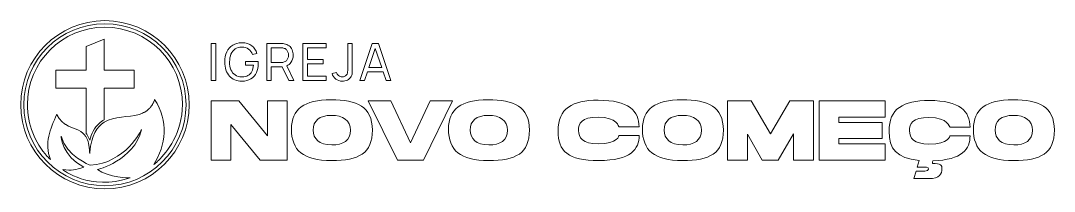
# Model space of a CAD drawing. Header units: millimetres. Extents: x -2486 to 2703, y -296 to 563.
import ezdxf

# ---------------------------------------------------------------- set-up
doc = ezdxf.new("R2010")
doc.units = ezdxf.units.MM
doc.header["$MEASUREMENT"] = 0
doc.layers.add('Camada 1', color=7, linetype='Continuous')

# ---------------------------------------------------------------- blocks, each defined once
blk = doc.blocks.new('block 2')
at = {"layer": 'Camada 1', "color": 250, "lineweight": 9, "true_color": 0x262324}
blk.add_open_spline([(-2063.3, 547.1), (-1838.4, 547.1), (-1656.1, 364.8), (-1656.1, 139.9), (-1656.1, -85), (-1838.4, -267.3), (-2063.3, -267.3), (-2288.2, -267.3), (-2470.6, -85), (-2470.6, 139.9), (-2470.6, 364.8), (-2288.2, 547.1), (-2063.3, 547.1)], degree=3, knots=[0, 0, 0, 0, 1, 1, 1, 2, 2, 2, 3, 3, 3, 4, 4, 4, 4], dxfattribs=at)
blk = doc.blocks.new('block 3')
at = {"layer": 'Camada 1', "color": 250, "lineweight": 9, "true_color": 0x262324}
blk.add_open_spline([(-2063.3, 562.7), (-1829.8, 562.7), (-1640.5, 373.4), (-1640.5, 139.9), (-1640.5, -93.7), (-1829.8, -283), (-2063.3, -283), (-2296.9, -283), (-2486.2, -93.7), (-2486.2, 139.9), (-2486.2, 373.4), (-2296.9, 562.7), (-2063.3, 562.7)], degree=3, knots=[0, 0, 0, 0, 1, 1, 1, 2, 2, 2, 3, 3, 3, 4, 4, 4, 4], dxfattribs=at)
blk = doc.blocks.new('block 4')
at = {"layer": 'Camada 1', "color": 250, "lineweight": 9, "true_color": 0x262324}
blk.add_open_spline([(-2067.6, 64), (-2067.6, 64), (-2067.6, 223.9), (-2067.6, 223.9), (-2067.6, 223.9), (-1915.7, 223.9), (-1915.7, 223.9), (-1915.7, 223.9), (-1915.7, 313.7), (-1915.7, 313.7), (-1915.7, 313.7), (-2067.6, 313.7), (-2067.6, 313.7), (-2067.6, 313.7), (-2067.6, 470.4), (-2067.6, 470.4), (-2067.6, 470.4), (-2157.3, 433.4), (-2157.3, 433.4), (-2157.3, 433.4), (-2157.3, 313.7), (-2157.3, 313.7), (-2157.3, 313.7), (-2309.2, 313.7), (-2309.2, 313.7), (-2309.2, 313.7), (-2309.2, 223.9), (-2309.2, 223.9), (-2309.2, 223.9), (-2157.3, 223.9), (-2157.3, 223.9), (-2157.3, 223.9), (-2157.3, -5.2), (-2157.3, -5.2), (-2155.7, -7.3), (-2154, -9.4), (-2152.5, -11.7), (-2146.8, -19.8), (-2142.5, -28.7), (-2139.3, -38.2), (-2130.9, -6.3), (-2116.6, 24), (-2092.4, 46.2), (-2084.6, 53.3), (-2076.3, 59.2), (-2067.6, 64)], degree=3, knots=[0, 0, 0, 0, 1, 1, 1, 2, 2, 2, 3, 3, 3, 4, 4, 4, 5, 5, 5, 6, 6, 6, 7, 7, 7, 8, 8, 8, 9, 9, 9, 10, 10, 10, 11, 11, 11, 12, 12, 12, 13, 13, 13, 14, 14, 14, 15, 15, 15, 15], dxfattribs=at)
blk = doc.blocks.new('block 5')
at = {"layer": 'Camada 1', "color": 250, "lineweight": 9, "true_color": 0x262324}
blk.add_open_spline([(-2063.3, 529.7), (-1848.4, 529.7), (-1674.2, 355.5), (-1674.2, 140.5), (-1674.2, -2.3), (-1752.8, -99.2), (-1793.7, -139.9), (-1793.7, -139.9), (-1794, -140.4), (-1794, -140.4), (-1797, -143.3), (-1800.1, -146.1), (-1803.2, -148.9), (-1812.7, -157.7), (-1818.5, -162), (-1817.9, -161.5), (-1756.7, -62.4), (-1743.2, 57.3), (-1813.6, 166.4), (-1814.4, 164.1), (-1815.3, 161.8), (-1816.2, 159.6), (-1816.4, 159), (-1816.7, 158.4), (-1816.9, 157.8), (-1817.7, 155.9), (-1818.5, 154.1), (-1819.3, 152.3), (-1819.4, 152), (-1819.6, 151.6), (-1819.8, 151.3), (-1820.7, 149.2), (-1821.7, 147.2), (-1822.8, 145.3), (-1823, 144.8), (-1823.3, 144.4), (-1823.5, 143.9), (-1824.4, 142.4), (-1825.3, 140.9), (-1826.2, 139.4), (-1826.4, 139), (-1826.7, 138.5), (-1826.9, 138.1), (-1828, 136.4), (-1829.2, 134.6), (-1830.4, 133), (-1830.6, 132.7), (-1830.8, 132.4), (-1831, 132.1), (-1832, 130.7), (-1833, 129.4), (-1834.1, 128), (-1834.4, 127.6), (-1834.7, 127.3), (-1835, 126.9), (-1836.3, 125.3), (-1837.6, 123.8), (-1838.9, 122.4), (-1838.9, 122.4), (-1839, 122.3), (-1839, 122.3), (-1840.3, 120.9), (-1841.6, 119.6), (-1843, 118.3), (-1843.3, 118), (-1843.6, 117.7), (-1843.9, 117.4), (-1845.2, 116.2), (-1846.5, 115), (-1847.8, 113.9), (-1847.9, 113.8), (-1848.1, 113.7), (-1848.2, 113.6), (-1849.6, 112.3), (-1851.1, 111.2), (-1852.6, 110), (-1852.9, 109.8), (-1853.2, 109.6), (-1853.5, 109.4), (-1854.9, 108.4), (-1856.2, 107.5), (-1857.6, 106.6), (-1857.8, 106.4), (-1858, 106.3), (-1858.2, 106.1), (-1859.8, 105.1), (-1861.5, 104.1), (-1863.1, 103.2), (-1863.3, 103.1), (-1863.4, 103), (-1863.6, 102.9), (-1865.1, 102), (-1866.6, 101.2), (-1868.2, 100.4), (-1868.4, 100.3), (-1868.7, 100.2), (-1868.9, 100), (-1872.4, 98.3), (-1875.9, 96.7), (-1879.5, 95.3), (-1879.5, 95.3), (-1880.1, 95.1), (-1880.1, 95.1), (-1883.8, 93.7), (-1887.6, 92.4), (-1891.5, 91.2), (-1891.5, 91.2), (-1891.5, 91.2), (-1891.5, 91.2), (-1946.6, 74.7), (-2016, 83.9), (-2067.6, 51.9), (-2103.6, 29.6), (-2131, -12.9), (-2138.8, -98.3), (-2139.5, -105.5), (-2139.6, -109.1), (-2139.9, -99.3), (-2141.1, -64), (-2147.5, -40.2), (-2157.3, -23.4), (-2158.9, -20.6), (-2160.6, -18.1), (-2162.4, -15.7), (-2162.4, -15.7), (-2162.4, -15.6), (-2162.4, -15.6), (-2163, -14.9), (-2163.6, -14.1), (-2164.2, -13.3), (-2164.2, -13.3), (-2164.2, -13.3), (-2164.2, -13.3), (-2188.2, 16.7), (-2225.9, 19.5), (-2259.1, 39.7), (-2259.1, 39.7), (-2259.4, 39.9), (-2259.4, 39.9), (-2260.4, 40.5), (-2261.3, 41.1), (-2262.3, 41.7), (-2262.3, 41.7), (-2262.6, 41.9), (-2262.6, 41.9), (-2264.7, 43.2), (-2266.7, 44.7), (-2268.7, 46.2), (-2268.9, 46.3), (-2269, 46.4), (-2269.2, 46.5), (-2270, 47.1), (-2270.9, 47.8), (-2271.7, 48.4), (-2271.7, 48.4), (-2272.3, 49), (-2272.3, 49), (-2273.2, 49.6), (-2274, 50.3), (-2274.8, 51), (-2275, 51.2), (-2275.1, 51.3), (-2275.2, 51.4), (-2276.2, 52.2), (-2277.2, 53.1), (-2278.1, 54), (-2278.1, 54), (-2278.4, 54.3), (-2278.4, 54.3), (-2279.2, 55), (-2280, 55.8), (-2280.9, 56.7), (-2281.1, 56.9), (-2281.3, 57.1), (-2281.6, 57.4), (-2282.3, 58.1), (-2283, 58.8), (-2283.6, 59.6), (-2283.9, 59.8), (-2284.1, 60.1), (-2284.3, 60.3), (-2286.1, 62.3), (-2287.9, 64.3), (-2289.6, 66.5), (-2289.8, 66.8), (-2290.1, 67.1), (-2290.3, 67.4), (-2290.9, 68.3), (-2291.5, 69.1), (-2292.1, 69.9), (-2292.4, 70.3), (-2292.7, 70.6), (-2292.9, 71), (-2293.6, 71.9), (-2294.2, 72.8), (-2294.8, 73.8), (-2295, 74), (-2295.2, 74.3), (-2295.4, 74.6), (-2296.2, 75.8), (-2297, 77.1), (-2297.8, 78.3), (-2297.9, 78.6), (-2298.1, 78.9), (-2298.3, 79.2), (-2298.9, 80.2), (-2299.5, 81.2), (-2300.1, 82.3), (-2300.3, 82.7), (-2300.6, 83.2), (-2300.8, 83.6), (-2301.3, 84.6), (-2301.9, 85.6), (-2302.4, 86.6), (-2302.6, 87), (-2302.8, 87.5), (-2303.1, 87.9), (-2303.8, 89.4), (-2304.5, 90.8), (-2305.2, 92.3), (-2336.4, 15.7), (-2369.3, -50.6), (-2336.9, -136.3), (-2338, -135.2), (-2339.1, -134.1), (-2340.2, -133), (-2340.2, -133), (-2340.2, -132.9), (-2340.2, -132.9), (-2341.3, -131.9), (-2342.3, -130.8), (-2343.4, -129.7), (-2343.4, -129.7), (-2343.6, -129.5), (-2343.6, -129.5), (-2344.6, -128.5), (-2345.5, -127.5), (-2346.4, -126.5), (-2346.4, -126.5), (-2347.1, -125.8), (-2347.1, -125.8), (-2347.9, -125), (-2348.7, -124.1), (-2349.6, -123.2), (-2349.6, -123.2), (-2350.3, -122.3), (-2350.3, -122.3), (-2351.1, -121.5), (-2351.8, -120.6), (-2352.6, -119.8), (-2414.7, -50.9), (-2452.5, 40.4), (-2452.5, 140.5), (-2452.5, 355.5), (-2278.3, 529.7), (-2063.3, 529.7)], degree=3, knots=[0, 0, 0, 0, 1, 1, 1, 2, 2, 2, 3, 3, 3, 4, 4, 4, 5, 5, 5, 6, 6, 6, 7, 7, 7, 8, 8, 8, 9, 9, 9, 10, 10, 10, 11, 11, 11, 12, 12, 12, 13, 13, 13, 14, 14, 14, 15, 15, 15, 16, 16, 16, 17, 17, 17, 18, 18, 18, 19, 19, 19, 20, 20, 20, 21, 21, 21, 22, 22, 22, 23, 23, 23, 24, 24, 24, 25, 25, 25, 26, 26, 26, 27, 27, 27, 28, 28, 28, 29, 29, 29, 30, 30, 30, 31, 31, 31, 32, 32, 32, 33, 33, 33, 34, 34, 34, 35, 35, 35, 36, 36, 36, 37, 37, 37, 38, 38, 38, 39, 39, 39, 40, 40, 40, 41, 41, 41, 42, 42, 42, 43, 43, 43, 44, 44, 44, 45, 45, 45, 46, 46, 46, 47, 47, 47, 48, 48, 48, 49, 49, 49, 50, 50, 50, 51, 51, 51, 52, 52, 52, 53, 53, 53, 54, 54, 54, 55, 55, 55, 56, 56, 56, 57, 57, 57, 58, 58, 58, 59, 59, 59, 60, 60, 60, 61, 61, 61, 62, 62, 62, 63, 63, 63, 64, 64, 64, 65, 65, 65, 66, 66, 66, 67, 67, 67, 68, 68, 68, 69, 69, 69, 70, 70, 70, 71, 71, 71, 72, 72, 72, 73, 73, 73, 74, 74, 74, 75, 75, 75, 76, 76, 76, 77, 77, 77, 78, 78, 78, 79, 79, 79, 80, 80, 80, 81, 81, 81, 82, 82, 82, 83, 83, 83, 84, 84, 84, 85, 85, 85, 85], dxfattribs=at)
blk = doc.blocks.new('block 6')
at = {"layer": 'Camada 1', "color": 250, "lineweight": 9, "true_color": 0x262324}
blk.add_open_spline([(-2275.2, -186), (-2275.2, -186), (-2139.4, -295.8), (-1937, -227.7), (-1937, -227.7), (-2045.4, -226.9), (-2101, -186.5), (-2101, -186.5), (-1917.2, -140.9), (-1879.1, 15.2), (-1879.1, 15.2), (-1960.8, -157.1), (-2137.9, -163.8), (-2137.9, -163.8), (-2255.7, -120.3), (-2283.7, -18.8), (-2283.7, -18.8), (-2278.2, -119.1), (-2169.6, -173.6), (-2210.7, -190.3), (-2229, -191.1), (-2275.2, -186)], degree=3, knots=[0, 0, 0, 0, 1, 1, 1, 2, 2, 2, 3, 3, 3, 4, 4, 4, 5, 5, 5, 6, 6, 6, 7, 7, 7, 7], dxfattribs=at)
blk = doc.blocks.new('block 7')
at = {"layer": 'Camada 1', "color": 250, "lineweight": 9, "true_color": 0x262324}
blk.add_lwpolyline([(-1148.6, -139.3), (-1148.6, 160.2), (-1247.7, 160.2), (-1247.7, -17.2), (-1391.8, 160.2), (-1530, 160.2), (-1530, -139.3), (-1430.9, -139.3), (-1430.9, 41.1), (-1284.3, -139.3), (-1148.6, -139.3)], dxfattribs=at)
blk = doc.blocks.new('block 8')
at = {"layer": 'Camada 1', "color": 250, "lineweight": 9, "true_color": 0x262324}
blk.add_open_spline([(-928.4, 164.7), (-1062.6, 164.7), (-1127.1, 117.7), (-1127.1, 17.6), (-1127.1, -89.4), (-1068.3, -140.6), (-925.7, -140.6), (-786.9, -140.6), (-720.8, -104.3), (-720.8, 12), (-720.8, 131), (-798.8, 164.7), (-928.4, 164.7)], degree=3, knots=[0, 0, 0, 0, 1, 1, 1, 2, 2, 2, 3, 3, 3, 4, 4, 4, 4], dxfattribs=at)
blk = doc.blocks.new('block 9')
at = {"layer": 'Camada 1', "color": 250, "lineweight": 9, "true_color": 0x262324}
blk.add_open_spline([(-924.8, -62.1), (-988.5, -62.1), (-1017.8, -31.2), (-1017.8, 12), (-1017.8, 58.6), (-988.4, 86.3), (-926, 86.3), (-869.9, 86.3), (-830, 61.8), (-830, 12), (-830, -39.3), (-866.7, -62.1), (-924.8, -62.1)], degree=3, knots=[0, 0, 0, 0, 1, 1, 1, 2, 2, 2, 3, 3, 3, 4, 4, 4, 4], dxfattribs=at)
blk = doc.blocks.new('block 10')
at = {"layer": 'Camada 1', "color": 250, "lineweight": 9, "true_color": 0x262324}
blk.add_lwpolyline([(-431.4, 160.2), (-529.5, -51.9), (-628.2, 160.2), (-741.7, 160.2), (-594.2, -139.3), (-464.5, -139.3), (-318, 160.2), (-431.4, 160.2)], dxfattribs=at)
blk = doc.blocks.new('block 11')
at = {"layer": 'Camada 1', "color": 250, "lineweight": 9, "true_color": 0x262324}
blk.add_open_spline([(-140.1, 164.7), (-274.3, 164.7), (-338.7, 117.7), (-338.7, 17.6), (-338.7, -89.4), (-279.9, -140.6), (-137.4, -140.6), (1.4, -140.6), (67.5, -104.3), (67.5, 12), (67.5, 131), (-10.5, 164.7), (-140.1, 164.7)], degree=3, knots=[0, 0, 0, 0, 1, 1, 1, 2, 2, 2, 3, 3, 3, 4, 4, 4, 4], dxfattribs=at)
blk = doc.blocks.new('block 12')
at = {"layer": 'Camada 1', "color": 250, "lineweight": 9, "true_color": 0x262324}
blk.add_open_spline([(-136.4, -62.1), (-200.1, -62.1), (-229.5, -31.2), (-229.5, 12), (-229.5, 58.6), (-200.1, 86.3), (-137.7, 86.3), (-81.6, 86.3), (-41.7, 61.8), (-41.7, 12), (-41.7, -39.3), (-78.4, -62.1), (-136.4, -62.1)], degree=3, knots=[0, 0, 0, 0, 1, 1, 1, 2, 2, 2, 3, 3, 3, 4, 4, 4, 4], dxfattribs=at)
blk = doc.blocks.new('block 13')
at = {"layer": 'Camada 1', "color": 250, "lineweight": 9, "true_color": 0x262324}
blk.add_open_spline([(412.8, 162.6), (282.2, 162.6), (211.6, 122.2), (211.6, 7.6), (211.6, -93.3), (260.8, -140.6), (415.4, -140.6), (577.5, -140.6), (618.3, -83.2), (618.3, -14.7), (618.3, -14.7), (516.4, -14.7), (516.4, -14.7), (516.4, -14.7), (515.5, -56.3), (412, -56.3), (335.1, -56.3), (314.1, -26.3), (314.1, 11), (314.1, 44.2), (328.2, 77.2), (412, 77.2), (509.3, 77.2), (516.4, 27.9), (516.4, 27.9), (516.4, 27.9), (618.3, 27.9), (618.3, 27.9), (618.3, 108.4), (567.1, 162.6), (412.8, 162.6)], degree=3, knots=[0, 0, 0, 0, 1, 1, 1, 2, 2, 2, 3, 3, 3, 4, 4, 4, 5, 5, 5, 6, 6, 6, 7, 7, 7, 8, 8, 8, 9, 9, 9, 10, 10, 10, 10], dxfattribs=at)
blk = doc.blocks.new('block 14')
at = {"layer": 'Camada 1', "color": 250, "lineweight": 9, "true_color": 0x262324}
blk.add_open_spline([(833.5, 164.7), (699.3, 164.7), (634.9, 117.7), (634.9, 17.6), (634.9, -89.4), (693.7, -140.6), (836.2, -140.6), (975.1, -140.6), (1041.2, -104.3), (1041.2, 12), (1041.2, 131), (963.2, 164.7), (833.5, 164.7)], degree=3, knots=[0, 0, 0, 0, 1, 1, 1, 2, 2, 2, 3, 3, 3, 4, 4, 4, 4], dxfattribs=at)
blk = doc.blocks.new('block 15')
at = {"layer": 'Camada 1', "color": 250, "lineweight": 9, "true_color": 0x262324}
blk.add_open_spline([(837.2, -62.1), (773.5, -62.1), (744.2, -31.2), (744.2, 12), (744.2, 58.6), (773.6, 86.3), (836, 86.3), (892.1, 86.3), (931.9, 61.8), (931.9, 12), (931.9, -39.3), (895.3, -62.1), (837.2, -62.1)], degree=3, knots=[0, 0, 0, 0, 1, 1, 1, 2, 2, 2, 3, 3, 3, 4, 4, 4, 4], dxfattribs=at)
blk = doc.blocks.new('block 16')
at = {"layer": 'Camada 1', "color": 250, "lineweight": 9, "true_color": 0x262324}
blk.add_lwpolyline([(1317.1, -139.3), (1394, -7.2), (1394, -139.3), (1493.1, -139.3), (1493.1, 160.2), (1374.5, 160.2), (1277.6, -5.8), (1180.8, 160.2), (1062.5, 160.2), (1062.5, -139.3), (1161.6, -139.3), (1161.6, -8.1), (1235.3, -139.3), (1317.1, -139.3)], dxfattribs=at)
blk = doc.blocks.new('block 17')
at = {"layer": 'Camada 1', "color": 250, "lineweight": 9, "true_color": 0x262324}
blk.add_lwpolyline([(1522.5, 159.9), (1522.5, -139.3), (1852.7, -139.3), (1852.7, -56.2), (1621.6, -56.2), (1621.6, -29.3), (1838, -29.3), (1838, 50.4), (1621.6, 50.4), (1621.6, 76.9), (1852.7, 76.9), (1852.7, 159.9), (1522.5, 159.9)], dxfattribs=at)
blk = doc.blocks.new('block 18')
at = {"layer": 'Camada 1', "color": 250, "lineweight": 9, "true_color": 0x262324}
blk.add_open_spline([(2073.4, -57.8), (1996.5, -57.8), (1975.6, -27.8), (1975.6, 9.5), (1975.6, 42.7), (1989.7, 75.8), (2073.4, 75.8), (2170.8, 75.8), (2177.9, 26.4), (2177.9, 26.4), (2177.9, 26.4), (2279.7, 26.4), (2279.7, 26.4), (2279.7, 106.9), (2228.6, 161.1), (2074.3, 161.1), (1943.7, 161.1), (1873, 120.7), (1873, 6.1), (1873, -82.1), (1910.7, -129.3), (2023.5, -139.8), (2023.5, -139.8), (2013.5, -174.9), (2013.5, -174.9), (2013.5, -174.9), (2027.9, -174.8), (2061.3, -174.8), (2076.2, -174.8), (2076.8, -193.7), (2051.9, -193.7), (2011.1, -193.7), (2009.3, -193.7), (2009.3, -193.7), (2009.3, -193.7), (1998, -230.5), (1998, -230.5), (1998, -230.5), (2034.6, -231.8), (2072.9, -231.8), (2126.1, -231.8), (2138.6, -207.8), (2138.6, -181.8), (2138.6, -163.7), (2134, -155.1), (2090.3, -155.1), (2090.5, -151.6), (2091.6, -146.3), (2092.5, -141.8), (2241.6, -138.2), (2279.7, -82.5), (2279.7, -16.2), (2279.7, -16.2), (2177.9, -16.2), (2177.9, -16.2), (2177.9, -16.2), (2177, -57.8), (2073.4, -57.8)], degree=3, knots=[0, 0, 0, 0, 1, 1, 1, 2, 2, 2, 3, 3, 3, 4, 4, 4, 5, 5, 5, 6, 6, 6, 7, 7, 7, 8, 8, 8, 9, 9, 9, 10, 10, 10, 11, 11, 11, 12, 12, 12, 13, 13, 13, 14, 14, 14, 15, 15, 15, 16, 16, 16, 17, 17, 17, 18, 18, 18, 19, 19, 19, 19], dxfattribs=at)
blk = doc.blocks.new('block 19')
at = {"layer": 'Camada 1', "color": 250, "lineweight": 9, "true_color": 0x262324}
blk.add_open_spline([(2495, 164.7), (2360.8, 164.7), (2296.4, 117.7), (2296.4, 17.6), (2296.4, -89.4), (2355.2, -140.6), (2497.7, -140.6), (2636.5, -140.6), (2702.7, -104.3), (2702.7, 12), (2702.7, 131), (2624.7, 164.7), (2495, 164.7)], degree=3, knots=[0, 0, 0, 0, 1, 1, 1, 2, 2, 2, 3, 3, 3, 4, 4, 4, 4], dxfattribs=at)
blk = doc.blocks.new('block 20')
at = {"layer": 'Camada 1', "color": 250, "lineweight": 9, "true_color": 0x262324}
blk.add_open_spline([(2498.7, -62.1), (2435, -62.1), (2405.6, -31.2), (2405.6, 12), (2405.6, 58.6), (2435, 86.3), (2497.4, 86.3), (2553.6, 86.3), (2593.4, 61.8), (2593.4, 12), (2593.4, -39.3), (2556.7, -62.1), (2498.7, -62.1)], degree=3, knots=[0, 0, 0, 0, 1, 1, 1, 2, 2, 2, 3, 3, 3, 4, 4, 4, 4], dxfattribs=at)
blk = doc.blocks.new('block 21')
at = {"layer": 'Camada 1', "color": 250, "lineweight": 9, "true_color": 0x262324}
blk.add_lwpolyline([(-784.3, 262.1), (-722.2, 447.6), (-690.3, 447.6), (-628.2, 262.1), (-652, 262.1), (-666.7, 305.5), (-745.9, 305.5), (-760.5, 262.1), (-784.3, 262.1)], dxfattribs=at)
blk = doc.blocks.new('block 22')
at = {"layer": 'Camada 1', "color": 250, "lineweight": 9, "true_color": 0x262324}
blk.add_lwpolyline([(-673.9, 327), (-706.5, 423.4), (-738.7, 327), (-673.9, 327)], dxfattribs=at)
blk = doc.blocks.new('block 23')
at = {"layer": 'Camada 1', "color": 250, "lineweight": 9, "true_color": 0x262324}
blk.add_open_spline([(-871.8, 258.4), (-884.8, 258.4), (-895.8, 261.9), (-904.8, 268.9), (-913.8, 276), (-920, 285.4), (-923.3, 297.3), (-923.3, 297.3), (-900.5, 302.7), (-900.5, 302.7), (-899.1, 296.4), (-895.8, 291.1), (-890.5, 286.7), (-885.2, 282.3), (-879.2, 280.1), (-872.3, 280.1), (-867.9, 280.1), (-863.3, 281.2), (-858.7, 283.4), (-854, 285.6), (-850.5, 289.2), (-848, 294.2), (-846.3, 297.6), (-845.3, 301.4), (-845, 305.6), (-844.8, 309.7), (-844.6, 314.6), (-844.6, 320.3), (-844.6, 320.3), (-844.6, 447.6), (-844.6, 447.6), (-844.6, 447.6), (-821.4, 447.6), (-821.4, 447.6), (-821.4, 447.6), (-821.4, 320.3), (-821.4, 320.3), (-821.4, 315), (-821.4, 310.2), (-821.5, 306), (-821.5, 301.8), (-822, 297.8), (-822.8, 294), (-823.6, 290.2), (-825.2, 286.3), (-827.5, 282.3), (-832.1, 274.2), (-838.3, 268.1), (-846.1, 264.2), (-853.9, 260.3), (-862.4, 258.4), (-871.8, 258.4)], degree=3, knots=[0, 0, 0, 0, 1, 1, 1, 2, 2, 2, 3, 3, 3, 4, 4, 4, 5, 5, 5, 6, 6, 6, 7, 7, 7, 8, 8, 8, 9, 9, 9, 10, 10, 10, 11, 11, 11, 12, 12, 12, 13, 13, 13, 14, 14, 14, 15, 15, 15, 16, 16, 16, 17, 17, 17, 17], dxfattribs=at)
blk = doc.blocks.new('block 24')
at = {"layer": 'Camada 1', "color": 250, "lineweight": 9, "true_color": 0x262324}
blk.add_lwpolyline([(-1069.8, 262.1), (-1069.8, 447.6), (-952.6, 447.6), (-952.6, 425.8), (-1046.9, 425.8), (-1046.9, 367.7), (-968.1, 367.7), (-968.1, 345.9), (-1046.9, 345.9), (-1046.9, 283.9), (-952.6, 283.9), (-952.6, 262.1), (-1069.8, 262.1)], dxfattribs=at)
blk = doc.blocks.new('block 25')
at = {"layer": 'Camada 1', "color": 250, "lineweight": 9, "true_color": 0x262324}
blk.add_open_spline([(-1228.3, 352.4), (-1228.3, 352.4), (-1178.7, 352.4), (-1178.7, 352.4), (-1177.1, 352.4), (-1175.2, 352.5), (-1173.1, 352.6), (-1171, 352.8), (-1169, 353.1), (-1167.1, 353.5), (-1161.2, 354.9), (-1156.4, 357.4), (-1152.6, 361.1), (-1148.9, 364.8), (-1146.2, 369), (-1144.5, 374), (-1142.7, 378.9), (-1141.9, 383.9), (-1141.9, 389.1), (-1141.9, 394.2), (-1142.7, 399.3), (-1144.5, 404.2), (-1146.2, 409.2), (-1148.9, 413.5), (-1152.6, 417.2), (-1156.4, 420.9), (-1161.2, 423.3), (-1167.1, 424.6), (-1169, 425.2), (-1171, 425.5), (-1173.1, 425.6), (-1175.2, 425.8), (-1177.1, 425.8), (-1178.7, 425.8), (-1178.7, 425.8), (-1228.3, 425.8), (-1228.3, 425.8), (-1228.3, 425.8), (-1228.3, 352.4), (-1228.3, 352.4)], degree=3, knots=[0, 0, 0, 0, 1, 1, 1, 2, 2, 2, 3, 3, 3, 4, 4, 4, 5, 5, 5, 6, 6, 6, 7, 7, 7, 8, 8, 8, 9, 9, 9, 10, 10, 10, 11, 11, 11, 12, 12, 12, 13, 13, 13, 13], dxfattribs=at)
blk = doc.blocks.new('block 26')
at = {"layer": 'Camada 1', "color": 250, "lineweight": 9, "true_color": 0x262324}
blk.add_open_spline([(-1251.2, 262.1), (-1251.2, 262.1), (-1251.2, 447.6), (-1251.2, 447.6), (-1251.2, 447.6), (-1177.9, 447.6), (-1177.9, 447.6), (-1176.1, 447.6), (-1174, 447.5), (-1171.5, 447.4), (-1169, 447.3), (-1166.6, 447), (-1164.3, 446.5), (-1154.2, 445), (-1145.8, 441.6), (-1139, 436.2), (-1132.1, 430.9), (-1127, 424.2), (-1123.6, 416.1), (-1120.2, 408), (-1118.4, 399), (-1118.4, 389.1), (-1118.4, 374.7), (-1122.2, 362.3), (-1129.6, 351.8), (-1134.9, 344.5), (-1141.8, 339), (-1150.4, 335.5), (-1150.4, 335.5), (-1114.6, 262.1), (-1114.6, 262.1), (-1114.6, 262.1), (-1140.8, 262.1), (-1140.8, 262.1), (-1140.8, 262.1), (-1174.1, 330.6), (-1174.1, 330.6), (-1174.1, 330.6), (-1228.3, 330.6), (-1228.3, 330.6), (-1228.3, 330.6), (-1228.3, 262.1), (-1228.3, 262.1), (-1228.3, 262.1), (-1251.2, 262.1), (-1251.2, 262.1)], degree=3, knots=[0, 0, 0, 0, 1, 1, 1, 2, 2, 2, 3, 3, 3, 4, 4, 4, 5, 5, 5, 6, 6, 6, 7, 7, 7, 8, 8, 8, 9, 9, 9, 10, 10, 10, 11, 11, 11, 12, 12, 12, 13, 13, 13, 14, 14, 14, 15, 15, 15, 15], dxfattribs=at)
blk = doc.blocks.new('block 27')
at = {"layer": 'Camada 1', "color": 250, "lineweight": 9, "true_color": 0x262324}
blk.add_open_spline([(-1376.5, 258.2), (-1389.2, 258.2), (-1400.8, 260.5), (-1411.3, 264.9), (-1421.7, 269.4), (-1430.8, 275.8), (-1438.3, 284.2), (-1445.9, 292.6), (-1451.7, 302.7), (-1455.7, 314.6), (-1459.8, 326.5), (-1461.9, 339.9), (-1461.9, 354.8), (-1461.9, 374.6), (-1458.4, 391.7), (-1451.3, 406.1), (-1444.3, 420.5), (-1434.4, 431.7), (-1421.6, 439.5), (-1408.8, 447.4), (-1393.8, 451.3), (-1376.5, 451.3), (-1355.7, 451.3), (-1339, 446.5), (-1326.3, 436.8), (-1313.6, 427.2), (-1304.8, 414), (-1300, 397.2), (-1300, 397.2), (-1323.2, 392.4), (-1323.2, 392.4), (-1327, 403.7), (-1333.4, 412.7), (-1342.2, 419.4), (-1351.1, 426.1), (-1362.1, 429.4), (-1375.3, 429.4), (-1389.2, 429.5), (-1400.6, 426.4), (-1409.8, 420.2), (-1418.9, 414), (-1425.8, 405.2), (-1430.5, 394), (-1435.1, 382.7), (-1437.5, 369.7), (-1437.5, 354.8), (-1437.6, 340.1), (-1435.4, 327.1), (-1430.7, 315.9), (-1426.1, 304.8), (-1419.1, 296.1), (-1409.9, 289.7), (-1400.7, 283.4), (-1389.2, 280.2), (-1375.3, 280.1), (-1363.4, 280), (-1353.4, 282.3), (-1345.2, 287), (-1337, 291.6), (-1330.7, 298.3), (-1326.3, 307), (-1321.8, 315.8), (-1319.1, 326.3), (-1318.1, 338.6), (-1318.1, 338.6), (-1357.6, 338.6), (-1357.6, 338.6), (-1357.6, 338.6), (-1357.6, 357.5), (-1357.6, 357.5), (-1357.6, 357.5), (-1293.9, 357.5), (-1293.9, 357.5), (-1293.7, 355.8), (-1293.5, 353.8), (-1293.5, 351.4), (-1293.4, 349.1), (-1293.4, 347.4), (-1293.4, 346.6), (-1293.4, 329.7), (-1296.6, 314.6), (-1302.9, 301.2), (-1309.2, 287.9), (-1318.5, 277.3), (-1330.8, 269.7), (-1343.1, 262.1), (-1358.4, 258.2), (-1376.5, 258.2)], degree=3, knots=[0, 0, 0, 0, 1, 1, 1, 2, 2, 2, 3, 3, 3, 4, 4, 4, 5, 5, 5, 6, 6, 6, 7, 7, 7, 8, 8, 8, 9, 9, 9, 10, 10, 10, 11, 11, 11, 12, 12, 12, 13, 13, 13, 14, 14, 14, 15, 15, 15, 16, 16, 16, 17, 17, 17, 18, 18, 18, 19, 19, 19, 20, 20, 20, 21, 21, 21, 22, 22, 22, 23, 23, 23, 24, 24, 24, 25, 25, 25, 26, 26, 26, 27, 27, 27, 28, 28, 28, 29, 29, 29, 29], dxfattribs=at)
blk = doc.blocks.new('block 28')
at = {"layer": 'Camada 1', "color": 250, "lineweight": 9, "true_color": 0x262324}
blk.add_lwpolyline([(-1529.6, 262.1), (-1529.6, 447.6), (-1506.6, 447.6), (-1506.6, 262.1), (-1529.6, 262.1)], dxfattribs=at)

msp = doc.modelspace()

# ---------------------------------------------------------------- block references
at = {"layer": 'Camada 1'}
for name in ['block 3', 'block 2', 'block 5', 'block 4', 'block 28', 'block 27', 'block 26', 'block 25', 'block 24', 'block 23', 'block 21', 'block 22', 'block 7', 'block 8', 'block 10', 'block 11', 'block 13', 'block 14', 'block 16', 'block 17', 'block 18', 'block 19', 'block 9', 'block 12', 'block 15', 'block 20', 'block 6']:
    msp.add_blockref(name, (0, 0), dxfattribs=at)

doc.saveas('drawing.dxf')
